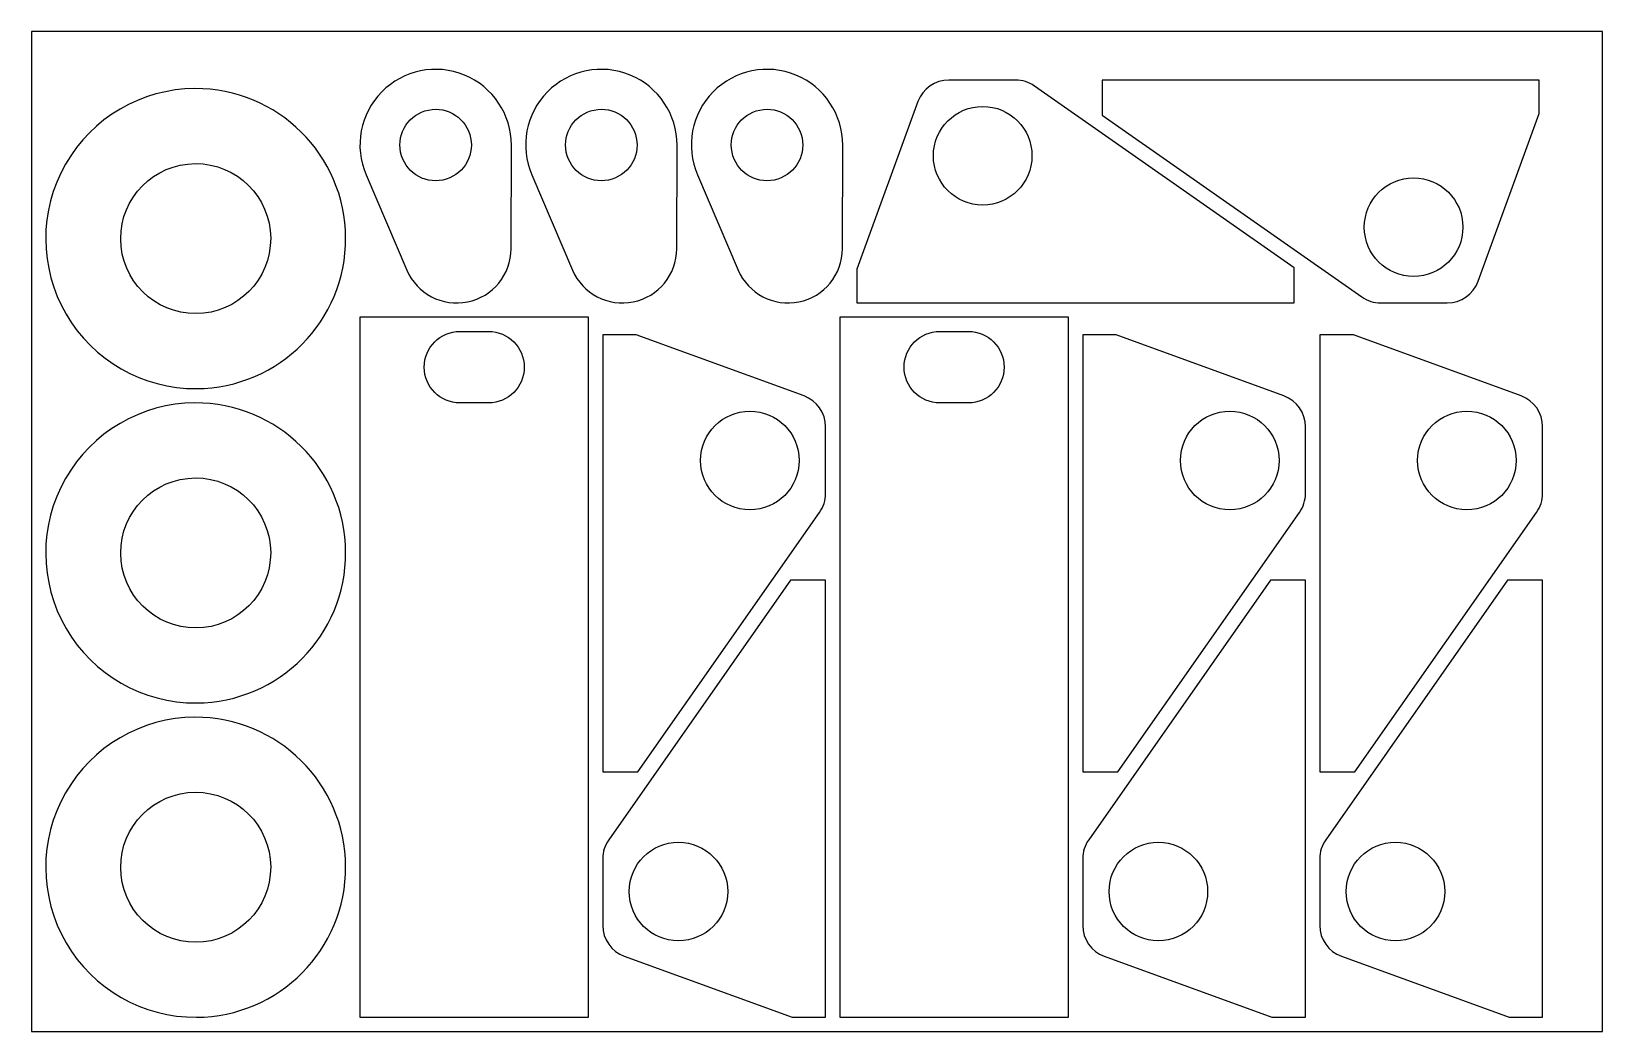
# Model space of a CAD drawing. Header units: metres. Extents: x 0 to 1100, y 0 to 700.
import ezdxf

# ---------------------------------------------------------------- set-up
doc = ezdxf.new("R2010")
doc.units = ezdxf.units.M

msp = doc.modelspace()

# ---------------------------------------------------------------- linework, layer by layer
for points in [[(0, 0), (1100, 0), (1100, 700), (0, 700)], [(390, 10), (390, 500), (230, 500), (230, 10)], [(726, 10), (726, 500), (566, 500), (566, 10)]]:
    msp.add_lwpolyline(points, close=True)
for points in [[(336, 620.3, 1.2282), (234.3, 599.6), (262.8, 533, 0.8142), (335.8, 547.9)], [(452, 620.3, 1.2282), (350.3, 599.6), (378.8, 533, 0.8142), (451.8, 547.9)], [(568, 620.3, 1.2282), (466.3, 599.6), (494.8, 533, 0.8142), (567.8, 547.9)], [(884, 534.6), (702.2, 661.8, 0.153915), (689, 666), (642.3, 666, 0.315299), (620.7, 650.9), (578, 533.5), (578, 510), (884, 510)], [(749.7, 641.4), (931.4, 514.2, 0.153915), (944.6, 510), (991.3, 510, 0.315299), (1012.9, 525.1), (1055.7, 642.5), (1055.7, 666), (749.7, 666)], [(114.5, 660, 1), (115.5, 450, 1)], [(278, 645, -1), (288, 596, -1)], [(394, 645, -1), (404, 596, -1)], [(510, 645, -1), (520, 596, -1)], [(631.5, 613, -1), (700.5, 613, -1)], [(114.8, 607.5, -1), (115.2, 502.5, -1)], [(1002.2, 563, -1), (933.2, 563, -1)], [(300, 490), (320, 490, -1), (320, 440), (300, 440, -1)], [(424.6, 181.7), (551.8, 363.4, 0.153915), (556, 376.6), (556, 423.3, 0.315299), (540.9, 444.9), (423.5, 487.7), (400, 487.7), (400, 181.7)], [(636, 490), (656, 490, -1), (656, 440), (636, 440, -1)], [(760.6, 181.7), (887.8, 363.4, 0.153915), (892, 376.6), (892, 423.3, 0.315299), (876.9, 444.9), (759.5, 487.7), (736, 487.7), (736, 181.7)], [(926.6, 181.7), (1053.8, 363.4, 0.153915), (1058, 376.6), (1058, 423.3, 0.315299), (1042.9, 444.9), (925.5, 487.7), (902, 487.7), (902, 181.7)], [(114.5, 440, 1), (115.5, 230, 1)], [(503, 434.2, -1), (503, 365.2, -1)], [(839, 434.2, -1), (839, 365.2, -1)], [(1005, 434.2, -1), (1005, 365.2, -1)], [(114.8, 387.5, -1), (115.2, 282.5, -1)], [(531.4, 316), (404.2, 134.2, 0.153915), (400, 121), (400, 74.3, 0.315299), (415.1, 52.7), (532.5, 10), (556, 10), (556, 316)], [(867.4, 316), (740.2, 134.2, 0.153915), (736, 121), (736, 74.3, 0.315299), (751.1, 52.7), (868.5, 10), (892, 10), (892, 316)], [(1033.4, 316), (906.2, 134.2, 0.153915), (902, 121), (902, 74.3, 0.315299), (917.1, 52.7), (1034.5, 10), (1058, 10), (1058, 316)], [(114.5, 220, 1), (115.5, 10, 1)], [(114.8, 167.5, -1), (115.2, 62.5, -1)], [(453, 63.5, -1), (453, 132.5, -1)], [(789, 63.5, -1), (789, 132.5, -1)], [(955, 63.5, -1), (955, 132.5, -1)]]:
    msp.add_lwpolyline(points, format="xyb", close=True)

doc.saveas('drawing.dxf')
